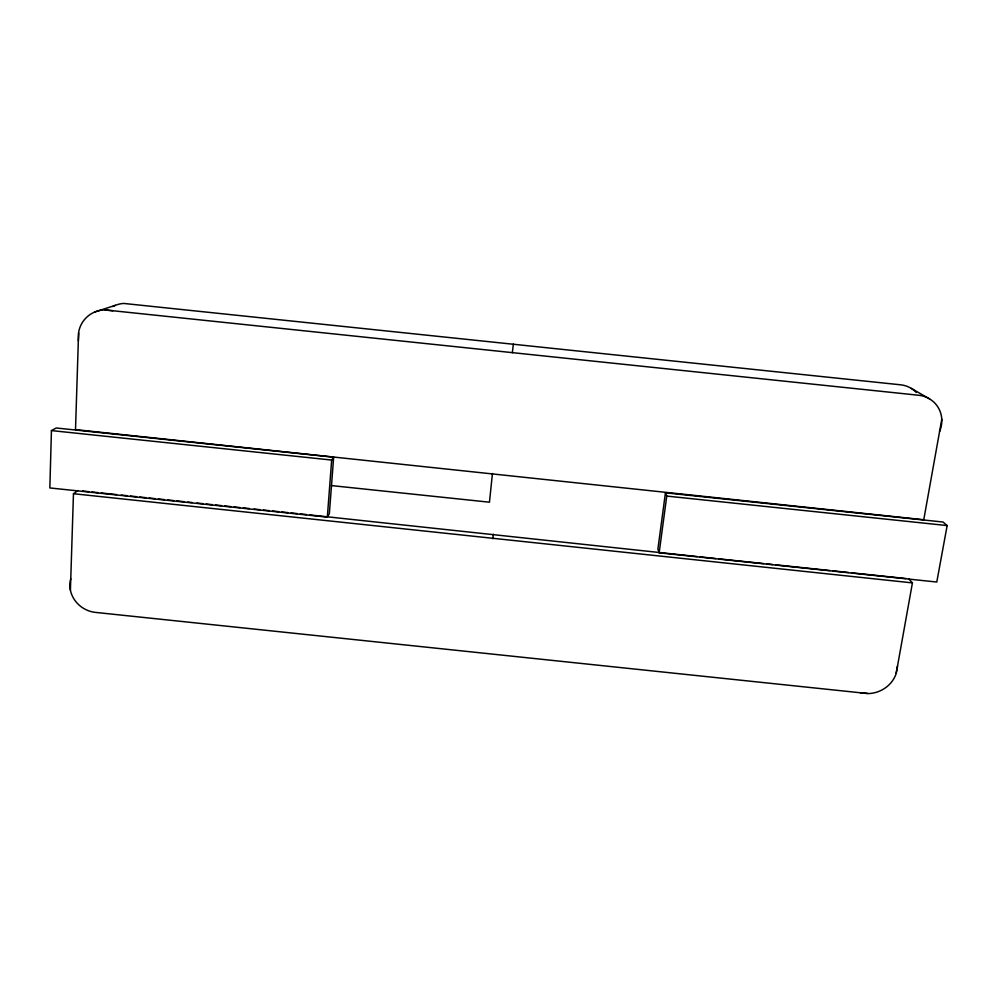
<?xml version="1.0" encoding="UTF-8"?>
<svg xmlns="http://www.w3.org/2000/svg" width="997" height="997" viewBox="0 0 997 997"><rect width="100%" height="100%" fill="white"/><g stroke="black" fill="none" stroke-linecap="round" stroke-linejoin="round"><path stroke-width="1.5" d="M51.433 430.579L49.85 487.944L327.328 517.144L329.346 513.729L333.659 457.174L56.231 427.987L51.433 430.579L331.665 460.053L333.659 457.174M70.401 590.162L73.466 493.714L78.003 490.524M78.589 332.861L75.51 429.62L923.758 519.761L941.779 419.288M327.328 517.144L331.665 460.053M492.443 473.463L489.465 502.201L331.49 485.589M896.241 673.149L912.429 582.896L73.466 493.714M309.593 514.901L697.102 556.563M105.146 309.93L917.863 395.173A28.676 26.769 -34.4 0 1 939.573 431.576M916.33 392.494A27.318 25.598 -34.9 0 0 899.979 384.742L123.69 303.437A29.125 27.293 47 0 0 112.761 306.553M492.83 538.741L493.316 534.23M897.524 666.021L895.954 674.221A28.925 26.607 -19.1 0 1 868.985 693.563L860.286 692.753M512.371 352.739L513.33 344.102M665.435 492.83L657.895 549.048L659.142 552.812L936.781 582.036L947.15 525.569L943.025 522.029L665.435 492.83L666.769 496.082L659.142 552.812M95.014 311.911L115.328 305.344M666.769 496.082L947.15 525.569M82.626 491.01L88.808 491.658M91.898 491.982L98.067 492.643M101.158 492.967L116.599 494.587M121.223 495.073L127.404 495.721M130.495 496.045L136.664 496.693M139.754 497.029L145.936 497.677M149.014 498.002L155.196 498.65M158.286 498.974L164.455 499.622M167.546 499.946L173.727 500.594M176.805 500.918L184.532 501.74M187.623 502.064L192.247 502.55M196.883 503.036L203.064 503.684M206.142 504.008L212.324 504.656M215.414 504.981L221.583 505.629M224.674 505.965L230.855 506.613M233.934 506.937L240.115 507.585M243.206 507.909L249.375 508.557M254.011 509.043L260.18 509.691M263.27 510.015L269.452 510.676M272.53 511L278.711 511.648M281.802 511.972L287.971 512.62M291.062 512.944L297.243 513.592M300.321 513.916L306.503 514.564M700.193 556.887L715.634 558.507M718.725 558.843L763.515 563.554M766.606 563.878L772.775 564.526M775.865 564.85L829.928 570.533M833.018 570.87L848.459 572.49M851.55 572.814L905.6 578.497M867.664 693.538L96.061 612.457A27.081 24.888 31.4 0 1 70.762 578.721M112.898 310.752L103.775 309.917A30.558 28.539 46.4 0 0 78.726 331.677L78.339 340.737M911.283 388.381L929.703 398.999M908.691 578.821L912.429 582.896"/></g></svg>
